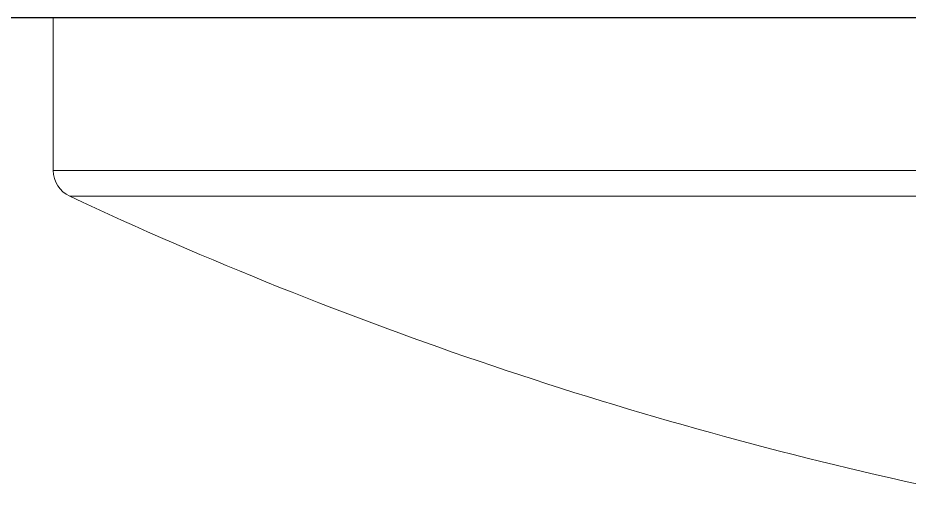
# Model space of a CAD drawing. Header units: millimetres. Extents: x 24958 to 25799, y 1150 to 1745.
# Drawn here: x 25258.5 to 25274.16, y 1500.17 to 1508.41 of the extents above; entities that cross this region are included whole.
import ezdxf

# ---------------------------------------------------------------- set-up
doc = ezdxf.new("R2010")
doc.units = ezdxf.units.MM
doc.layers.add('벽', color=2, linetype='Continuous')

msp = doc.modelspace()

# ---------------------------------------------------------------- linework, layer by layer
at = {"linetype": 'Continuous', "lineweight": 18}
for q in [(25276.967, 1508.414), (25259.126, 1505.732)]:
    msp.add_line((25259.126, 1508.414), q, dxfattribs=at)
at = {"linetype": 'Continuous', "lineweight": 13}
for p, q in [((25259.126, 1505.732), (25276.967, 1505.732)), ((25259.415, 1505.279), (25277.065, 1505.279))]:
    msp.add_line(p, q, dxfattribs=at)
at = {"linetype": 'Continuous', "lineweight": 18}
for centre, radius, start, end in [((25259.626, 1505.732), 0.5, 180, 244.9417), ((25289.742, 1570.143), 71.604, 244.94174, 257.76269)]:
    msp.add_arc(centre, radius, start, end, dxfattribs=at)
at = {"layer": '벽'}
msp.add_line((25445.208, 1508.414), (25001.708, 1508.414), dxfattribs=at)

doc.saveas('drawing.dxf')
